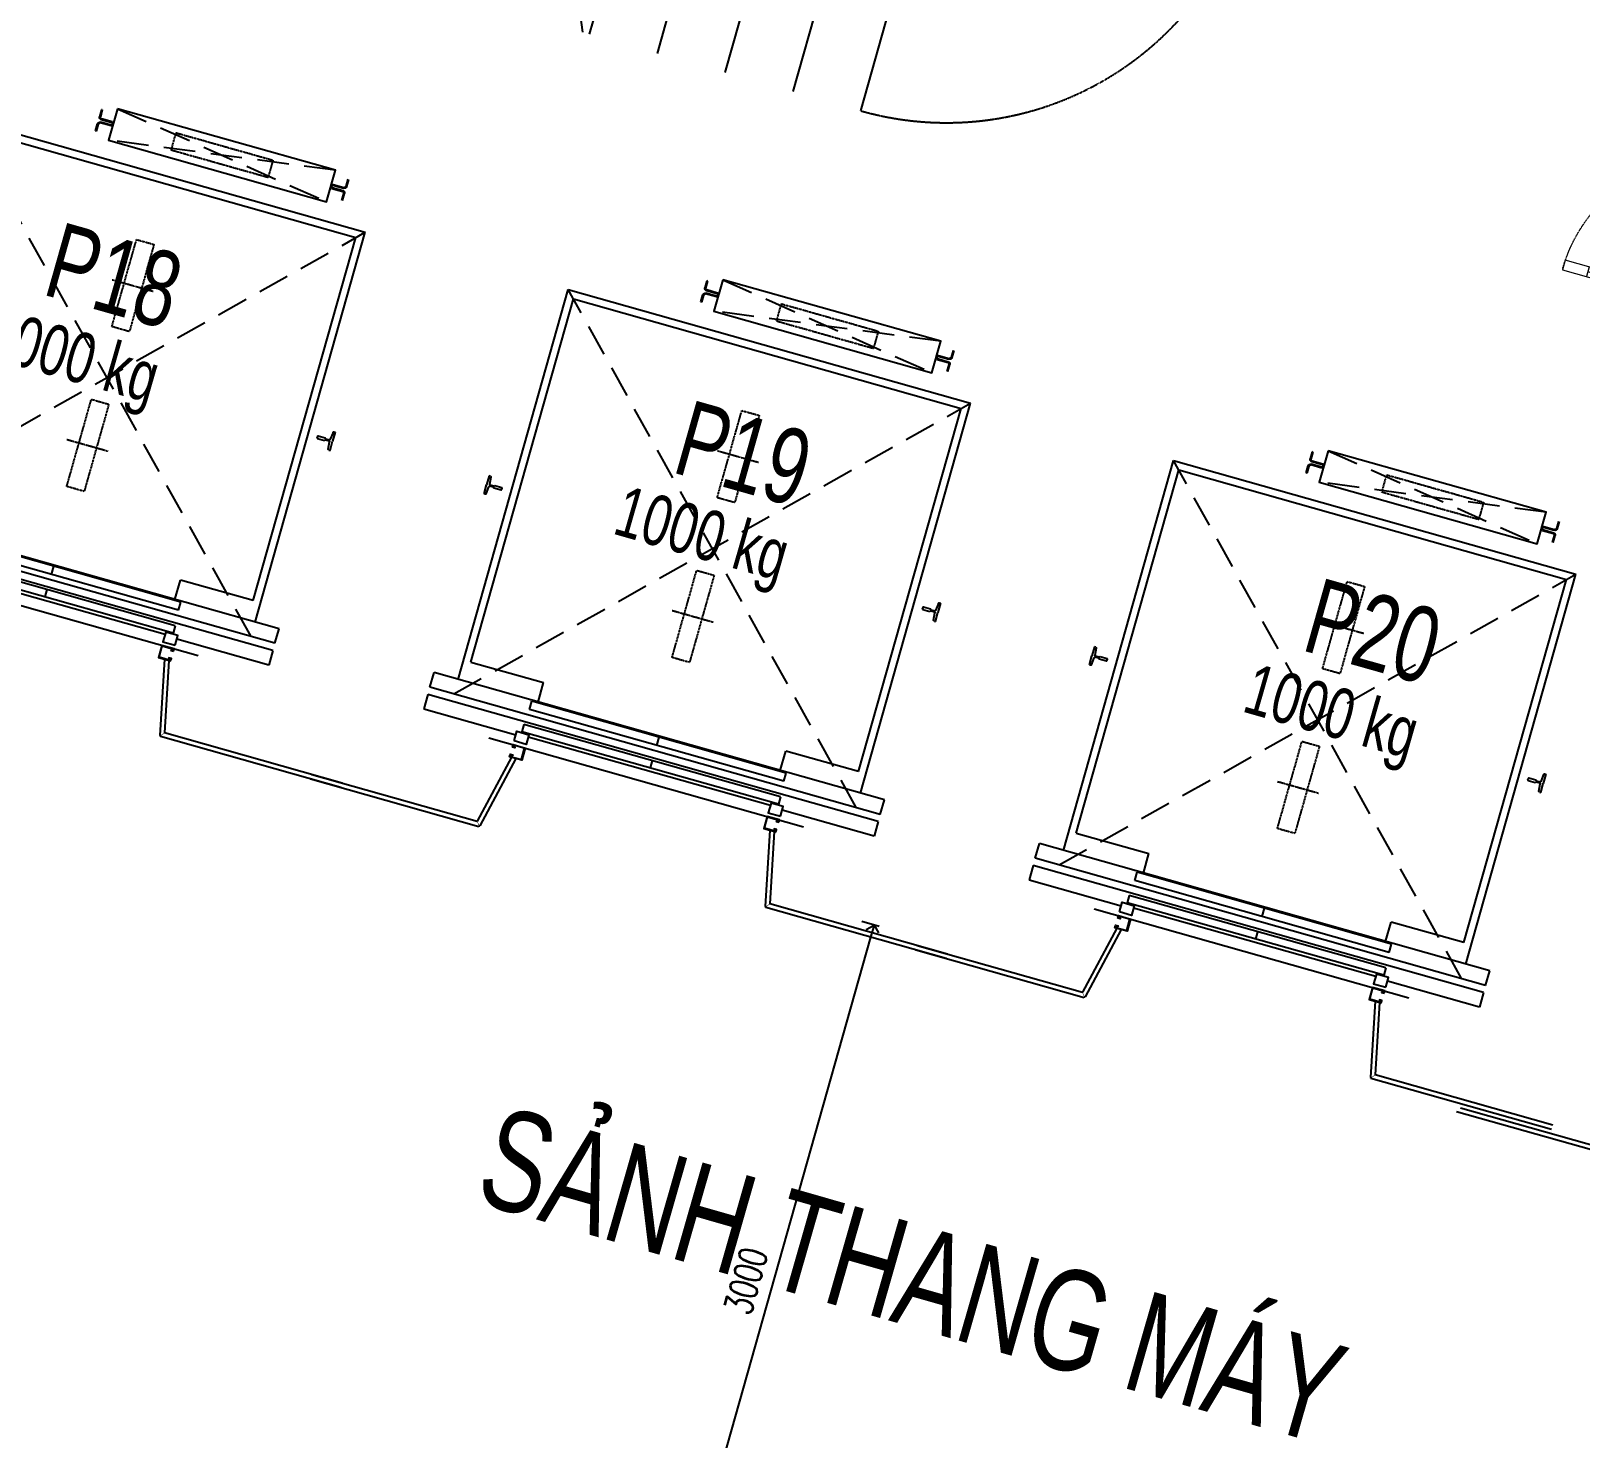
# Model space of a CAD drawing. Header units: millimetres. Extents: x -361681467 to 361175952, y -1292982 to 1550216.
# Drawn here: x -45886 to -39729, y 133979 to 139572 of the extents above; entities that cross this region are included whole.
import ezdxf
from ezdxf.enums import TextEntityAlignment as Align
from ezdxf.xclip import XClip

# ---------------------------------------------------------------- set-up
doc = ezdxf.new("R2010")
doc.units = ezdxf.units.MM
doc.header["$MEASUREMENT"] = 0
doc.header["$XCLIPFRAME"] = 0
for name, pattern in [('CENTERX2', [4, 2.5, -0.5, 0.5, -0.5]), ('HIDDEN', [0.375, 0.25, -0.125]), ('PHANTOMX2', [5, 2.5, -0.5, 0.5, -0.5, 0.5, -0.5]), ('Xref_NT1+NT2_MBDV Cot vach_220729$0$HIDDEN', [0.375, 0.25, -0.125]), ('Xref_NT1+NT2_MBDV Cot vach_220729$0$HIDDEN2', [0.1875, 0.125, -0.0625])]:
    doc.linetypes.add(name, pattern=pattern)
for name, color, linetype in [('A-CORE-OTLN', 160, 'Continuous'), ('KT-Net manh', 139, 'Continuous'), ('KT-Noi that', 32, 'Continuous'), ('Xref_NT1+NT2_MBDV Cot vach_220729$0$KT-Net manh', 139, 'Continuous'), ('Xref_NT1+NT2_MBDV Cot vach_220729$0$KT-Text', 7, 'Continuous'), ('Xref_NT1+NT2_MBDV Cot vach_220729$0$KT-Thay', 7, 'Continuous'), ('Xref_ST_MBDV Cot vach 30.7.2022$0$KT-Text', 7, 'Continuous')]:
    doc.layers.add(name, color=color, linetype=linetype)
doc.layers.add('KT-Kich thuoc', color=159, linetype='Continuous', lineweight=18)
doc.layers.add('Xref_NT1+NT2_MBDV Cot vach_220729$0$CUA', color=37, linetype='Continuous', lineweight=13)
doc.styles.add('xref.N.Cot vach tang N2$0$DIM', font='vnsimli.shx', dxfattribs={"width": 0.7})
doc.styles.add('Xref_NT1+NT2_MBDV Cot vach_220729$0$Arial', font='arial.ttf', dxfattribs={"width": 0.7})
doc.dimstyles.new('xref.N.Cot vach tang N2$0$CCU 1-100 A1', dxfattribs={"dimscale": 100, "dimtxt": 2.2, "dimasz": 1, "dimexe": 1, "dimexo": 0, "dimgap": 1, "dimtad": 1, "dimdec": 0, "dimdsep": 46, "dimtxsty": 'xref.N.Cot vach tang N2$0$DIM', "dimblk1": 'xref.N.Cot vach tang N2$0$_ARCHTICK', "dimblk2": 'xref.N.Cot vach tang N2$0$_ARCHTICK', "dimsah": 1, "dimcen": 0, "dimdle": 1, "dimclrd": 256, "dimclre": 256, "dimclrt": 31, "dimadec": 0, "dimazin": 0, "dimtfac": 1, "dimtdec": 0, "dimtix": 1, "dimtmove": 2, "dimatfit": 3, "dimldrblk": 'xref.N.Cot vach tang N2$0$_ARCHTICK', "dimfxl": 8, "dimtolj": 1, "dimarcsym": 0})

# ---------------------------------------------------------------- blocks, each defined once
blk = doc.blocks.new('*U75')
for p, q in [((-1260, 525), (-1300, 525)), ((-1280, 100), (-1280, 525)), ((-90, 525), (-50, 525)), ((-70, 100), (-70, 525)), ((-1260, 100), (-1300, 100)), ((-90, 100), (-50, 100))]:
    blk.add_line(p, q)
for points in [[(-1300, 0), (-1260, 0), (-1260, 625), (-1300, 625)], [(-50, 0), (-90, 0), (-90, 625), (-50, 625)], [(-1350, -150), (-1290, -150), (-1290, -40), (-1300, -40), (-1300, 0), (-1350, 0)], [(0, -150), (-60, -150), (-60, -40), (-50, -40), (-50, 0), (0, 0)]]:
    blk.add_lwpolyline(points, close=True)
at = {"linetype": 'Xref_NT1+NT2_MBDV Cot vach_220729$0$HIDDEN2'}
for centre, start, end in [((-1300, 0), 0, 89.99996), ((-50, 0), 90.00004, 180)]:
    blk.add_arc(centre, 625, start, end, dxfattribs=at)
blk = doc.blocks.new('Xref_NT1+NT2_MBDV Cot vach_220729$0$A$C6F5A0866')
at = {"layer": 'Xref_NT1+NT2_MBDV Cot vach_220729$0$KT-Net manh', "elevation": 0}
blk.add_lwpolyline([(4375, 8334.2), (3725, 8605), (3150, 8355)], dxfattribs=at)
at = {"layer": 'Xref_NT1+NT2_MBDV Cot vach_220729$0$KT-Net manh', "linetype": 'Xref_NT1+NT2_MBDV Cot vach_220729$0$HIDDEN', "elevation": 0}
blk.add_lwpolyline([(3150, 7205, 0.414131), (4399.7, 5955), (4650.3, 5955, 0.414131), (5900, 7205, 1.000029)], format="xyb", dxfattribs=at)
at = {"layer": 'Xref_NT1+NT2_MBDV Cot vach_220729$0$KT-Thay', "extrusion": (1.28361e-08, 3.72499e-11, 1)}
for p, q in [((3150, 8325, 0), (4375, 8325, 0)), ((3150, 8045, 0), (4375, 8045, 0)), ((3150, 7765, 0), (4375, 7765, 0)), ((3150, 7485, 0), (4375, 7485, 0)), ((3150, 7205, 0), (4375, 7205, 0))]:
    blk.add_line(p, q, dxfattribs=at)
at = {"layer": 'Xref_NT1+NT2_MBDV Cot vach_220729$0$CUA', "xscale": -0.9999999999999997, "rotation": 359.9999999999839}
blk.add_blockref('*U75', (3250, 3725), dxfattribs=at)
blk = doc.blocks.new('TM KHACH CH (NT2)')
at = {"layer": 'KT-Net manh'}
for p, q in [((2832, 100), (2832, -583.1)), ((2850, 100), (2850, -595.3)), ((2500, -537.5), (2500, -1837.5)), ((2550, -644.8), (2832, -583.1)), ((2550, -663.3), (2847, -598.3)), ((2847, -595.3), (2847, -598.3)), ((2850, -595.3), (2847, -595.3)), ((2550, -1711.7), (2847, -1776.7)), ((2550, -1730.2), (2832, -1791.9)), ((2847, -1779.7), (2847, -1776.7)), ((2850, -1779.7), (2847, -1779.7)), ((2850, -2525), (2850, -1779.7)), ((2832, -2525), (2832, -1791.9))]:
    blk.add_line(p, q, dxfattribs=at)
at = {"layer": 'KT-Net manh', "const_width": 2}
for points in [[(2847, -595.3), (2832, -583.1)], [(2847, -1779.7), (2832, -1791.9)]]:
    blk.add_lwpolyline(points, dxfattribs=at)
at = {"layer": 'KT-Net manh', "ltscale": 2}
for points in [[(2510, -637.5), (2500, -637.5), (2500, -687.5), (2550, -687.5), (2550, -637.5), (2540, -637.5), (2540, -647.5), (2541.6, -647.5), (2541.6, -639.1), (2548.4, -639.1), (2548.4, -685.9), (2501.6, -685.9), (2501.6, -639.1), (2508.4, -639.1), (2508.4, -647.5), (2510, -647.5)], [(2510, -1737.5), (2500, -1737.5), (2500, -1687.5), (2550, -1687.5), (2550, -1737.5), (2540, -1737.5), (2540, -1727.5), (2541.6, -1727.5), (2541.6, -1735.9), (2548.4, -1735.9), (2548.4, -1689.1), (2501.6, -1689.1), (2501.6, -1735.9), (2508.4, -1735.9), (2508.4, -1727.5), (2510, -1727.5)]]:
    blk.add_lwpolyline(points, close=True, dxfattribs=at)
at = {"layer": 'KT-Noi that', "linetype": 'Continuous'}
for p, q in [((1497.5, -260.5, 0), (1497.5, -255.5, 0)), ((1497.5, -255.5, 0), (1535, -255.5, 0)), ((1500.5, -263.5, 0), (1530, -266.6, 0)), ((1530, -316.5, 0), (1530, -287.5, 0)), ((1533, -283.4, 0), (1533, -269.6, 0)), ((1572.5, -255.5, 0), (1535, -255.5, 0)), ((1537.1, -283.4, 0), (1537.1, -269.6, 0)), ((1540, -316.5, 0), (1540, -287.5, 0)), ((1569.5, -263.5, 0), (1540.1, -266.6, 0)), ((1572.5, -260.5, 0), (1572.5, -255.5, 0)), ((1531, -317.5, 0), (1535, -317.5, 0)), ((1539, -317.5, 0), (1535, -317.5, 0)), ((516.5, -877.5, 0), (545.6, -877.5, 0)), ((516.5, -880.7, 0), (516.5, -877.5, 0)), ((516.5, -880.7, 0), (545.6, -880.7, 0)), ((551.8, -931.3, 0), (551.8, -886.9, 0)), ((555, -931.3, 0), (555, -886.9, 0)), ((565, -931.3, 0), (565, -886.9, 0)), ((568.2, -931.3, 0), (568.2, -886.9, 0)), ((603.5, -877.5, 0), (574.4, -877.5, 0)), ((603.5, -880.7, 0), (574.4, -880.7, 0)), ((603.5, -880.7, 0), (603.5, -877.5, 0)), ((558, -934.3, 0), (562, -934.3, 0)), ((558, -937.5, 0), (562, -937.5, 0)), ((551.8, -1843.7, 0), (551.8, -1888.1, 0)), ((555, -1843.7, 0), (555, -1888.1, 0)), ((558, -1837.5, 0), (562, -1837.5, 0)), ((558, -1840.7, 0), (562, -1840.7, 0)), ((565, -1843.7, 0), (565, -1888.1, 0)), ((568.2, -1843.7, 0), (568.2, -1888.1, 0)), ((516.5, -1894.3, 0), (545.6, -1894.3, 0)), ((516.5, -1897.5, 0), (545.6, -1897.5, 0)), ((603.5, -1894.3, 0), (574.4, -1894.3, 0)), ((603.5, -1897.5, 0), (574.4, -1897.5, 0)), ((1530, -2058.5, 0), (1530, -2087.5, 0)), ((1531, -2057.5, 0), (1535, -2057.5, 0)), ((1532.9, -2091.6, 0), (1532.9, -2105.4, 0)), ((1539, -2057.5, 0), (1535, -2057.5, 0)), ((1537.1, -2091.6, 0), (1537.1, -2105.4, 0)), ((1540, -2058.5, 0), (1540, -2087.5, 0)), ((1497.5, -2114.5, 0), (1497.5, -2119.5, 0)), ((1497.5, -2119.5, 0), (1535, -2119.5, 0)), ((1500.5, -2111.5, 0), (1529.9, -2108.4, 0)), ((1572.5, -2119.5, 0), (1535, -2119.5, 0)), ((1569.5, -2111.5, 0), (1540.1, -2108.4, 0)), ((1572.5, -2114.5, 0), (1572.5, -2119.5, 0))]:
    blk.add_line(p, q, dxfattribs=at)
at = {"layer": 'KT-Noi that', "linetype": 'Continuous', "ltscale": 2}
for p, q in [((2310, -2117.5, 0), (2310, -257.5, 0)), ((2370, -257.5, 0), (2310, -257.5, 0)), ((2370, -2117.5, 0), (2370, -257.5, 0)), ((2400, -2117.5, 0), (2400, -257.5, 0)), ((2400, -257.5, 0), (2460, -257.5, 0)), ((2460, -257.5, 0), (2460, -637.5, 0)), ((700, -356.5, 0), (700, -2018.5, 0)), ((2310, -356.5, 0), (700, -356.5, 0)), ((730, -387.5, 0), (730, -1987.5, 0)), ((2230, -387.5, 0), (730, -387.5, 0)), ((2230, -387.5, 0), (2230, -687.5, 0)), ((2314, -1712.5, 0), (2314, -662.5, 0)), ((2348, -662.5, 0), (2314, -662.5, 0)), ((2348, -1712.5, 0), (2348, -662.5, 0)), ((2411, -1717.5, 0), (2411, -657.5, 0)), ((2411, -657.5, 0), (2441.3, -657.5, 0)), ((2441.3, -1717.5, 0), (2441.3, -657.5, 0)), ((2310, -687.5, 0), (2230, -687.5, 0)), ((2455, -1687.5, 0), (2455, -687.5, 0)), ((2314, -1187.5, 0), (2348, -1187.5, 0)), ((2411, -1187.5, 0), (2441.3, -1187.5, 0)), ((2230, -1987.5, 0), (2230, -1687.5, 0)), ((2310, -1687.5, 0), (2230, -1687.5, 0)), ((2348, -1712.5, 0), (2314, -1712.5, 0)), ((2411, -1717.5, 0), (2441.3, -1717.5, 0)), ((2460, -2117.5, 0), (2460, -1737.5, 0)), ((2310, -2018.5, 0), (700, -2018.5, 0)), ((2230, -1987.5, 0), (730, -1987.5, 0)), ((2370, -2117.5, 0), (2310, -2117.5, 0)), ((2400, -2117.5, 0), (2460, -2117.5, 0))]:
    blk.add_line(p, q, dxfattribs=at)
at = {"layer": 'KT-Noi that', "linetype": 'HIDDEN', "ltscale": 500}
for p, q in [((2370, -356.5, 0), (700, -2018.5, 0)), ((2370, -2018.5, 0), (700, -356.5, 0)), ((495, -937.5, 0), (625, -1837.5, 0)), ((495, -1837.5, 0), (625, -937.5, 0))]:
    blk.add_line(p, q, dxfattribs=at)
at = {"layer": 'KT-Noi that', "linetype": 'CENTERX2'}
for p, q in [((1155, -1101.5, 0), (1155, -1270.8, 0)), ((1815, -1101.5, 0), (1815, -1270.8, 0))]:
    blk.add_line(p, q, dxfattribs=at)
at = {"layer": 'KT-Noi that', "linetype": 'Continuous', "ltscale": 2, "elevation": 0}
for points in [[(2485, -637.5), (2445, -637.5), (2445, -687.5), (2485, -687.5)], [(495, -937.5), (625, -937.5), (625, -1837.5), (495, -1837.5)], [(2485, -1737.5), (2445, -1737.5), (2445, -1687.5), (2485, -1687.5)]]:
    blk.add_lwpolyline(points, close=True, dxfattribs=at)
at = {"layer": 'KT-Noi that', "linetype": 'PHANTOMX2', "elevation": 0}
for points in [[(975, -1151.5), (975, -1223.5), (1335, -1223.5), (1335, -1151.5)], [(1635, -1151.5), (1635, -1223.5), (1995, -1223.5), (1995, -1151.5)], [(524, -1187.5), (524, -1587.5), (596, -1587.5), (596, -1187.5)]]:
    blk.add_lwpolyline(points, close=True, dxfattribs=at)
at = {"layer": 'KT-Noi that', "linetype": 'Continuous'}
for centre, radius, start, end in [((1500.5, -260.5, 0), 3, 179.99965, 269.99965), ((1530, -269.6, 0), 3, 359.99965, 89.99965), ((1527.7, -282.8, 0), 5.25, 295.66937, 353.31693), ((1540.1, -269.6, 0), 3, 89.99965, 179.99965), ((1542.3, -282.8, 0), 5.25, 186.68237, 244.32993), ((1569.5, -260.5, 0), 3, 269.99965, 359.99965), ((1531, -316.5, 0), 1, 179.99965, 269.99965), ((1539, -316.5, 0), 1, 269.99965, 359.99965), ((545.6, -886.9, 0), 9.4, 359.99965, 89.99965), ((545.6, -886.9, 0), 6.2, 359.99965, 89.99965), ((574.4, -886.9, 0), 9.4, 89.99965, 179.99965), ((574.4, -886.9, 0), 6.2, 89.99965, 179.99965), ((558, -931.3, 0), 6.2, 179.99965, 269.99965), ((558, -931.3, 0), 3, 179.99965, 269.99965), ((562, -931.3, 0), 6.2, 269.99965, 359.99965), ((562, -931.3, 0), 3, 269.99965, 359.99965), ((558, -1843.7, 0), 6.2, 89.99965, 179.99965), ((558, -1843.7, 0), 3, 89.99965, 179.99965), ((562, -1843.7, 0), 6.2, 359.99965, 89.99965), ((562, -1843.7, 0), 3, 359.99965, 89.99965), ((545.6, -1888.1, 0), 6.2, 269.99965, 359.99965), ((545.6, -1888.1, 0), 9.4, 269.99965, 359.99965), ((574.4, -1888.1, 0), 9.4, 179.99965, 269.99965), ((574.4, -1888.1, 0), 6.2, 179.99965, 269.99965), ((1531, -2058.5, 0), 1, 89.99965, 179.99965), ((1527.7, -2092.2, 0), 5.25, 6.68237, 64.32993), ((1542.3, -2092.2, 0), 5.25, 115.66937, 173.31693), ((1539, -2058.5, 0), 1, 359.99965, 89.99965), ((1500.5, -2114.5, 0), 3, 89.99965, 179.99965), ((1529.9, -2105.4, 0), 3, 269.99965, 359.99965), ((1540.1, -2105.4, 0), 3, 179.99965, 269.99965), ((1569.5, -2114.5, 0), 3, 359.99965, 89.99965)]:
    blk.add_arc(centre, radius, start, end, dxfattribs=at)
blk = doc.blocks.new('xref.N.Cot vach tang N2$0$_Open90')
at = {"color": 0, "linetype": 'ByBlock', "lineweight": -2}
for p, q in [((0, 0), (-1, 0)), ((-0.5, 0.5), (0, 0)), ((0, 0), (-0.5, -0.5))]:
    blk.add_line(p, q, dxfattribs=at)
blk = doc.blocks.new('*D77')
at = {"layer": 'Defpoints', "color": 0, "transparency": 16777216}
for p in [(-42515.4, 136012.4, 0), (-43351, 133131.1), (-43331.1, 133125.5)]:
    blk.add_point(p, dxfattribs=at)
at = {"layer": 'KT-Noi that', "color": 5, "transparency": 16777216}
for p, q in [((-42515.4, 136012.4), (-42583.3, 136031.6)), ((-42548.8, 135969.9), (-43337.4, 133179.2)), ((-43331.1, 133125.5), (-43399.1, 133144.7))]:
    blk.add_line(p, q, dxfattribs=at)
at = {"layer": 'KT-Noi that', "color": 5, "transparency": 16777216, "xscale": 50, "yscale": 50, "zscale": 50}
for p, rotation in [((-42535.2, 136018), 74.22122001118181), ((-43351, 133131.1), 254.2212200111818)]:
    blk.add_blockref('xref.N.Cot vach tang N2$0$_Open90', p, dxfattribs=dict(at, rotation=rotation))
at = {"layer": 'KT-Noi that', "color": 5, "transparency": 16777216, "insert": (-43044.1, 134603.1), "char_height": 110, "attachment_point": 5, "rotation": 74.22122, "style": 'xref.N.Cot vach tang N2$0$DIM'}
blk.add_mtext('\\A1;3000', dxfattribs=at)
blk = doc.blocks.new('xref.N.Cot vach tang N2$0$_ARCHTICK')
at = {"color": 0, "linetype": 'ByBlock', "const_width": 0.15}
blk.add_lwpolyline([(-0.5, -0.5), (0.5, 0.5)], dxfattribs=at)
blk = doc.blocks.new('STTT2')
at = {"layer": 'Xref_NT1+NT2_MBDV Cot vach_220729$0$KT-Text', "extrusion": (-7.84266e-08, 2.27976e-08, 1), "style": 'Xref_NT1+NT2_MBDV Cot vach_220729$0$Arial', "oblique": 360, "width": 0.7}
for s, p in [('P18', (-56626.2, 102067.4, 0)), ('P19', (-54124.2, 101360.4, 0)), ('P20', (-51622.2, 100653.4, 0))]:
    blk.add_text(s, height=300, rotation=344.22122, dxfattribs=at).set_placement(p, align=Align.CENTER)
at = {"layer": 'Xref_NT1+NT2_MBDV Cot vach_220729$0$KT-Text', "style": 'Xref_NT1+NT2_MBDV Cot vach_220729$0$Arial', "width": 0.7}
for p in [(-56777.9, 101798.5, 0), (-54275.9, 101091.5, 0), (-51773.9, 100384.5, 0)]:
    blk.add_text('1000 kg', height=200, rotation=344, dxfattribs=at).set_placement(p, align=Align.CENTER)
blk = doc.blocks.new('ĂERWER')
at = {"layer": 'Xref_ST_MBDV Cot vach 30.7.2022$0$KT-Text'}
blk.add_blockref('STTT2', (0, 0), dxfattribs=at)
blk = doc.blocks.new('A$C22D8307A')
at = {"layer": 'A-CORE-OTLN'}
h = blk.add_hatch(dxfattribs=at)
h.set_pattern_fill('CROSS', color=74, scale=750)
h.set_pattern_definition([(0, (50454.48, -113977.25), (187.5, 187.5), [93.75, -281.25]), (90, (50501.35, -114024.12), (-187.5, 187.5), [93.75, -281.25])])
h.paths.add_polyline_path([(16745.7, 5105.5), (16649.5, 5132.7), (16659.7, 5168.8), (13291.6, 6120.6), (13121.6, 5518.9), (13025.3, 5546.1), (9705.8, 6484.1), (9189.3, 4655.7), (9111.8, 4381.5)])
h.paths.add_polyline_path([(20426.9, 8019.8), (20544.4, 8435.6), (20159.5, 8544.4), (17898, 9183.4), (16745.7, 5105.5), (16955.3, 5125.4, 0.309569)])
h.paths.add_polyline_path([(18985.8, 7135.6, -1), (18305.4, 7327.9, -1)], flags=16)
h.paths.add_polyline_path([(23943.5, 20464.7), (23366.1, 20627.9), (23393.3, 20724.1), (22046.2, 21104.7), (20891.2, 21431), (20428.9, 19794.9), (23508.3, 18924.8)])

msp = doc.modelspace()

# ---------------------------------------------------------------- linework, layer by layer
at = {"layer": 'Xref_NT1+NT2_MBDV Cot vach_220729$0$KT-Net manh'}
for p, q in [((-37025.5, 134372.8, 0), (-40220.7, 135275.7, 0)), ((-37020.7, 134390.2, 0), (-40204.1, 135289.7, 0))]:
    msp.add_line(p, q, dxfattribs=at)

# ---------------------------------------------------------------- block references
msp.add_blockref('A$C22D8307A', (-50454.5, 113977.2))
at = {"layer": 'KT-Kich thuoc', "xscale": -1, "rotation": 74.22122041140408}
for p in [(-46309.3, 139994.1, 0), (-43903.5, 139314.3, 0), (-41497.7, 138634.5, 0)]:
    msp.add_blockref('TM KHACH CH (NT2)', p, dxfattribs=at)
at = {"layer": 'Xref_NT1+NT2_MBDV Cot vach_220729$0$KT-Net manh', "rotation": 74.22122668239332}
msp.add_blockref('Xref_NT1+NT2_MBDV Cot vach_220729$0$A$C6F5A0866', (-36510.8, 134263.8, 0), dxfattribs=at)
at = {"layer": 'Xref_ST_MBDV Cot vach 30.7.2022$0$KT-Text'}
ref = msp.add_blockref('ĂERWER', (11030.6, 36387.8, 0), dxfattribs=at)
XClip(ref).set_block_clipping_path([(-68386.9962720552, 66636.7080194257), (-6412.4840393438, 161649.3345533696)])

# ---------------------------------------------------------------- texts
at = {"layer": 'Xref_NT1+NT2_MBDV Cot vach_220729$0$KT-Text', "extrusion": (-2.27976e-08, -7.84266e-08, 1), "style": 'Xref_NT1+NT2_MBDV Cot vach_220729$0$Arial', "oblique": 360, "width": 0.7}
msp.add_text('SẢNH THANG MÁY', height=400, rotation=344, dxfattribs=at).set_placement((-42438.6, 134435, 0), align=Align.CENTER)

# ---------------------------------------------------------------- dimensions: what is measured, and where the dimension line sits
at = {"layer": 'KT-Noi that', "color": 5}
dim = msp.add_aligned_dim(p1=(-42515.4, 136012.4, 0), p2=(-43331.1, 133125.5, 0), distance=-20.6, dimstyle='xref.N.Cot vach tang N2$0$CCU 1-100 A1', override={"dimscale": 50, "dimblk1": 'xref.N.Cot vach tang N2$0$_Open90', "dimblk2": 'xref.N.Cot vach tang N2$0$_Open90', "dimclrd": 5, "dimclre": 5, "dimclrt": 5, "dimlwd": 65535, "dimlwe": 65535}, dxfattribs=at)
dim.commit()
dim.dimension.update_dxf_attribs({"geometry": '*D77', "text_midpoint": (-43044.1, 134603.1, 0)})

doc.saveas('drawing.dxf')
